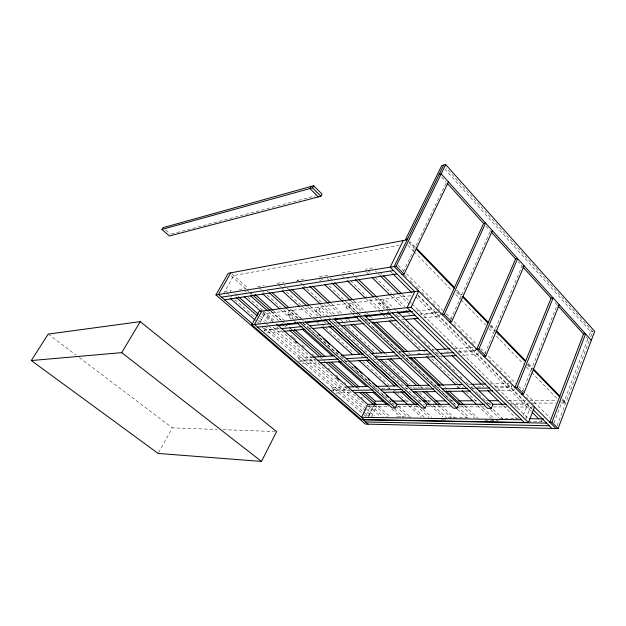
<?xml version="1.0" encoding="UTF-8"?>
<svg xmlns="http://www.w3.org/2000/svg" width="626" height="626" viewBox="0 0 626 626"><rect width="100%" height="100%" fill="white"/><g stroke="black" fill="none" stroke-linecap="round" stroke-linejoin="round"><path stroke-width="0.47" stroke-dasharray="3.13 2.35" d="M557.062 425.774L589.285 340.427L586.085 336.882M590.631 336.851L592.65 331.498L446.299 167.995M553.979 422.98L561.53 403.074L559.589 401.086M562.524 398.918L565.888 402.393L563.83 402.393L587.869 338.893M589.238 335.27L590.615 331.639L444.969 169.231M542.186 419.412L541.396 421.462L540.074 420.148M525.809 418.841L530.457 407.01M523.305 415.461L527.718 404.279L511.285 404.286M522.616 391.336L557.171 304.901L553.517 300.856M514.525 388.762L513.844 390.444L495.526 390.71M512.397 384.27L511.027 387.635L495.62 387.901M484.9 353.494L522.061 266.058L518.179 261.77M478.444 352.72L477.716 354.426L462.434 355.232M476.198 348.04L474.735 351.452L459.468 352.305M450.751 319.362L460.986 296.536M489.978 231.902L461.378 295.652L456.151 290.268M440.954 312.765L439.389 316.216L423.865 317.718M437.011 311.333L436.22 313.055L420.711 314.62M368.98 416.313L374.215 405.085M371.734 416.345L376.57 405.953M365.834 416.149L370.287 406.626L368.988 405.484M368.409 415.961L373.284 405.523M403.293 271.872L414.921 247.786L409.122 241.816M446.041 183.308L415.265 247.074L410.116 241.769M389.622 308.156L380.631 299.471L378.597 303.641L382.243 303.211L384.286 299.017L393.292 307.742M333.055 391.336L333.901 389.622L349.566 389.325M358.596 313.493L347.962 303.493L345.943 307.515L349.324 307.116L351.342 303.078L359.864 311.114M365.388 271.027L366.445 268.93L375.076 267.529M328.173 316.826L317.703 307.217L315.7 311.106L318.837 310.731L320.841 306.834L329.229 314.549M298.187 318.391L289.595 310.684L287.616 314.432L290.527 314.088L292.514 310.324L302.546 319.346M296.544 281.997L297.577 280.057L304.839 278.883L306.983 280.878M264.344 331.185L265.095 329.785L280.143 328.259M260.26 322.108L264.775 313.743L411.243 295.699M158.621 452.59L172.338 427.855L217.152 429.467M230.149 292.193L231.15 290.409L225.196 291.38M223.529 293.633L233.772 275.534L398.887 245.369M171.43 233.999L315.457 195.868M239.148 289.502L245.345 288.5M257.615 286.52L264.141 285.464M277.06 283.375L283.946 282.263M319.244 276.559L326.921 275.315L329.049 277.334M342.164 272.85L350.294 271.535M417.049 310.973L434.507 309.134M334.534 322.742L336.397 322.546M364.911 319.659L366.656 319.479M397.886 316.318L399.818 316.114M420.179 314.056L438.583 312.186M264.039 330.395L281.684 328.619M335.153 323.235L338.322 322.914M365.686 320.16L369.097 319.816M266.95 332.922L284.627 331.209M309.76 328.775L311.232 328.634M338.189 326.021L339.777 325.864M368.769 323.055L370.475 322.891M404.506 319.596L401.735 319.863L399.865 318.047M590.615 331.639L592.65 331.498M312.922 357.094L297.561 358.017L300.316 360.42L315.7 359.535M399.169 351.875L400.937 351.765M432.378 349.864L434.233 349.754M454.241 348.541L472.841 347.414M343.854 357.923L341.921 358.041L347.673 363.197M378.753 355.928L376.86 356.037L375.428 354.715M402.064 354.598L403.84 354.496M417.605 353.706L420.398 353.549M435.313 352.696L437.167 352.594M445.509 352.117L448.294 351.953L447.113 350.803M458.122 351.389L475.807 350.38M298.641 361.335L314.831 360.427M403.222 355.466L404.952 355.365M438.513 353.487L436.643 353.588L423.379 340.771M302.358 363.69L320.426 362.736M346.076 361.374L348.338 361.257M375.044 359.848L376.656 359.762M406.141 358.205L407.87 358.111M439.593 356.437L443.333 356.241M346.914 386.993L331.271 387.33L333.901 389.622M434.514 385.107L436.306 385.076M469.062 384.364L470.932 384.325M490.213 383.91L508.977 383.511M381.735 388.73L391.806 388.543M405.938 388.276L407.862 388.245M414.592 388.12L429.827 387.83M437.261 387.697L439.053 387.658M456.753 387.33L463.365 387.204M470.901 387.071L472.771 387.032M477.458 386.946L482.145 386.86M494.876 386.618L511.778 386.305M330.551 390.757L348.995 390.436M472.575 388.3L475.408 388.253M336.107 393.003L351.655 392.776M441.518 391.485L443.278 391.461M406.571 401.039L408.528 401.031M419.271 400.992L421.22 400.984M428.059 400.953L430.985 400.945M451.502 400.859L453.451 400.851M474.938 400.765L476.895 400.757M485.69 400.718L487.638 400.71M508.148 400.624L525.73 400.554M529.643 400.538L556.991 400.429M487.247 403.191L490.181 403.183M510.706 403.152L529.275 403.128M533.188 403.121L555.669 403.081M561.53 403.074L565.63 403.074L560.247 397.518M423.497 404.318L425.14 404.318M489.125 404.294L491.019 404.294M367.415 406.626L388.848 406.673M397.635 406.697L418.145 406.743M426.932 406.767L450.376 406.822M459.163 406.837L483.577 406.9M493.343 406.923L507.021 406.955M514.83 406.97L534.557 407.017M396.798 416.846L413.199 417.08M448.38 417.573L468.436 417.855M499.501 418.285L518.305 418.551M441.244 419.803L446.111 419.882L444.178 418.098M484.986 420.531L498.304 420.75M528.172 421.243L543.29 421.494M222.997 429.671L274.634 431.533M48.21 334.088L76.137 355.185M79.244 357.532L172.338 427.855M226.667 292.663L231.816 297.154M234.766 299.721L254.633 317.053M258.319 320.269L260.526 322.194M264.939 326.044L362.845 411.423M363.581 412.072L368.737 416.564M257.364 322.022L261.05 325.223M264 327.789L365.733 416.337M262.2 327.265L265.095 329.785M259.594 317.945L264.751 322.453M265.487 323.094L267.693 325.027M268.429 325.669L372.227 416.431M165.726 230.063L170.491 234.249M234.828 293.633L237.77 296.208M260.557 316.177L266.433 321.326M273.053 327.124L364.942 407.636M365.678 408.285L374.497 416.008M262.967 312.139L272.521 320.559M262.818 313.016L273.617 322.515M368.323 405.828L379.872 415.985M261.895 313.916L270.416 321.404M276.809 327.022L335.865 378.902M336.592 379.544L365.983 405.366M244.954 290.863L246.19 291.959M268.397 311.591L278.523 320.543M284.76 326.052L285.933 327.093M320.121 357.313L322.218 359.167M323.673 360.451L325.129 361.742M374.285 405.194L387.314 416.713M247.919 297.24L262.544 310.128M263.272 310.77L274.97 321.083M291.059 335.262L292.522 336.553M293.25 337.195L296.176 339.777M302.022 344.926L304.948 347.508M312.257 353.948L313.72 355.239M323.955 364.262L325.418 365.553M328.345 368.127L329.808 369.418M336.389 375.217L337.844 376.508M344.425 382.306L345.888 383.597M361.241 397.134L362.704 398.418M370.748 405.507L383.175 416.462M231.158 275.917L245.76 288.86M246.495 289.502L251.605 294.032M271.324 311.498L280.816 319.909M289.58 327.672L291.771 329.612M357.493 387.83L358.956 389.129M249.727 292.381L251.918 294.322M270.901 311.138L281.121 320.191M281.856 320.841L284.775 323.431M289.157 327.312L291.348 329.253M378.229 406.211L389.912 416.564M231.964 273.93L248.365 288.484M273.898 311.153L285.573 321.514M280.863 310.026L291.067 319.135M387.486 405.202L388.942 406.501M391.853 409.107L400.585 416.9M290.527 314.088L295.621 318.65M259.07 287.819L261.253 289.775M261.981 290.425L264.164 292.381M267.075 294.987L280.91 307.358M283.821 309.964L293.281 318.423M394.466 408.935L403.199 416.752M287.616 314.432L292.702 318.978M293.43 319.628L295.605 321.576M303.195 322.883L393.222 403.7M266.973 290.785L268.413 292.068M287.068 308.814L297.835 318.477M302.859 322.985L308 327.594M308.728 328.243L318.853 337.336M319.573 337.985L339.104 355.505M350.552 365.78L356.304 370.936M357.023 371.586L373.558 386.422M374.231 387.024L379.098 391.391M381.946 393.95L386.226 397.792M389.795 400.992L391.227 402.275M391.939 402.917L394.795 405.476M395.507 406.118L407.636 417.002M290.308 308.994L303.399 320.762M398.621 406.391L410.977 417.503M300.91 307.812L312.484 318.313M313.211 318.97L314.659 320.277M316.701 322.132L318.493 323.759M388.629 387.353L389.982 388.574M408.629 405.484L421.548 417.198M278.507 284.689L280.667 286.653M281.387 287.311L283.555 289.275M286.442 291.896L300.863 305.003M301.583 305.652L313.845 316.795M314.565 317.452L316.725 319.416M321.78 324.002L324.659 326.623M325.379 327.281L354.23 353.487M362.884 361.351L388.848 384.943M393.175 388.871L396.062 391.493M396.782 392.15L409.044 403.293M409.764 403.942L424.185 417.049M315.7 311.106L321.474 316.38M309.87 305.95L320.676 315.825M422.941 409.263L431.58 417.159M284.188 285.331L285.456 286.489M286.802 287.717L288.226 289.016M307.468 306.56L319.581 317.601M320.293 318.251L321.725 319.55M323.744 321.396L325.551 323.039M361.21 355.552L362.634 356.851M415.985 405.492L428.935 417.299M318.837 310.731L323.861 315.34M328.877 317.468L331.663 320.035M332.367 320.676L413.559 395.194M414.271 395.843L422.073 403.011M321.295 304.815L333.501 316.075M410.351 386.915L411.712 388.167M430.093 405.116L442.825 416.853M297.577 280.057L299.729 282.052M300.449 282.717L302.601 284.705M303.32 285.37L306.192 288.023M306.912 288.68L321.271 301.951M324.143 304.604L334.91 314.549M340.654 319.855L344.965 323.838M347.837 326.49L377.267 353.69M385.17 360.983L410.296 384.2M413.168 386.852L414.608 388.175M419.631 392.823L430.398 402.768M433.27 405.421L446.909 418.027M331.24 303.422L342.657 314.033M348.361 319.338L351.217 321.991M385.467 353.815L386.891 355.145M420.429 386.312L422.566 388.3M441.119 405.538L454.679 418.137M328.955 304.166L340.982 315.324M345.732 319.73L346.953 320.856M418.019 386.758L419.389 388.026M437.817 405.124L451.291 417.612M349.324 307.116L354.989 312.437M355.693 313.102L357.822 315.097M319.495 279.767L320.794 280.98M343.549 302.335L355.67 313.712M457.363 409.138L466.628 417.824M345.943 307.515L351.64 312.851M352.352 313.516L354.488 315.52M359.308 314.158L445.61 395.327M446.291 395.968L455.149 404.302M320.661 277.897L322.797 279.9M329.198 285.925L356.937 312.006M357.649 312.679L360.49 315.355M361.202 316.02L369.739 324.049M372.587 326.725L385.389 338.768M386.101 339.433L393.214 346.123M393.918 346.788L444.421 394.286M445.133 394.951L469.312 417.691M327.179 278.554L329.135 280.401M350.912 300.965L363.557 312.914M461.511 405.405L474.782 417.941M329.761 278.007L333.314 281.364M353.197 300.183L365.983 312.28M366.687 312.953L368.111 314.299M370.952 316.991L372.368 318.337M408.59 352.61L411.431 355.302M444.804 386.891L446.941 388.91M464.695 405.711L478.186 418.481M342.422 276.152L344.394 278.038M365.936 298.641L377.752 309.94M378.448 310.606L380.53 312.601M383.237 315.183L385.092 316.959M457.254 385.976L458.639 387.298M477.583 405.413L490.917 418.168M491.567 418.794L493.531 420.672M346.389 276.903L366.82 296.489M369.637 299.189L380.201 309.322M380.905 309.995L383.018 312.022M386.539 315.394L387.956 316.748M390.773 319.448L421.767 349.159M422.472 349.832L425.993 353.213M426.697 353.886L428.81 355.912M431.627 358.612L457.692 383.597M458.396 384.278L461.925 387.65M466.151 391.704L478.123 403.183M478.827 403.856L493.624 418.043M374.864 298.273L389.513 312.374M490.354 409.482L498.797 417.612M378.597 303.641L384.215 309.048M395.843 314.174L398.613 316.842M403.136 321.208L415.007 332.68M417.792 335.38L420.586 338.071M437.238 354.159L441.698 358.471M445.211 361.859L448.02 364.575M448.717 365.255L457.137 373.386M459.946 376.101L462.755 378.808M466.26 382.204L468.365 384.231M471.175 386.946L475.369 391M476.057 391.665L478.115 393.652M478.804 394.317L488.437 403.629M351.702 272.897L354.512 275.612M355.216 276.293L357.329 278.327M377.721 298.015L388.276 308.195M493.069 409.334L502.913 418.841M382.243 303.211L387.87 308.641M388.574 309.314L390.687 311.349M393.981 308.415L396.751 311.099M366.719 272.326L368.714 274.274M390.796 295.824L401.829 306.599M408.598 313.211L409.85 314.424M481.926 384.787L484.015 386.821M503.367 405.711L516.489 418.528M367.838 270.291L370.631 273.022M374.817 277.115L391.555 293.5M392.259 294.181L404.811 306.466M375.35 270.964L376.688 272.279M378.041 273.617L379.426 274.978M399.513 294.721L409.208 304.259M379.951 272.333L382.032 274.399M402.228 294.298L411.282 303.227M411.978 303.907L528.274 418.536M417.98 294.869L531.803 408.348M418.191 295.863L531.795 409.06M390.006 270.972L392.056 273.014M415.985 296.802L531.278 411.407M404.576 275.064L407.323 277.819M410.061 280.565L412.808 283.312M416.235 286.747L418.982 289.502M421.728 292.248L424.467 294.995M427.214 297.749L429.96 300.496M432.707 303.25L435.446 305.997M438.192 308.743L440.086 310.645M453.78 324.362L455.853 326.436M459.993 330.583L462.066 332.664M465.517 336.123L467.591 338.196M471.73 342.344L473.804 344.425M489.704 360.349L491.058 361.703M495.119 365.78L496.481 367.133M499.869 370.529L501.223 371.891M505.284 375.96L506.637 377.321M510.026 380.71L511.379 382.071M526.435 397.15L527.796 398.512M531.881 402.604L533.242 403.966M398.159 265.408L403.66 270.933M406.415 273.703L442.895 310.339M446.338 313.79L477.309 344.895M480.752 348.353L515.855 383.605M518.61 386.367L550.27 418.168M407.925 245.369L413.363 250.956M414.044 251.652L451.463 290.065M455.54 294.259L460.306 299.142M460.986 299.846L485.471 324.988M488.875 328.478L493.632 333.368M496.355 336.162L523.571 364.097M526.286 366.891L531.051 371.781M531.732 372.478L556.897 398.324M490.494 325.653L494.83 330.121M527.992 364.285L531.842 368.252M408.958 242.982L414.389 248.577M456.51 291.919L460.579 296.121M489.79 326.185L494.548 331.076M497.263 333.877L498.625 335.27M527.155 364.637L531.904 369.536M561.796 400.296L563.83 402.393M457.121 290.237L461.698 294.956M490.792 324.957L495.127 329.425M528.266 363.596L532.116 367.564M441.596 177.056L445.853 181.767M486.042 226.221L490.377 231.01"/><path stroke-width="0.94" d="M407.19 239.821L228.232 273.327L215.947 294.916L365.357 424.084L558.102 428.552L594.7 331.357L445.689 164.568L441.721 165.6L405.562 239.484L407.542 239.109M557.813 305.613L583.518 334.049L549.847 422.315L551.913 422.347L558.102 428.552M551.913 422.347L585.568 333.908L583.518 334.049M251.793 324.777L411.094 307.225L418.684 291.098L259.054 311.419L251.793 324.777L361.343 419.561L528.477 422.55L534.557 407.017M521.552 394.004L523.61 393.981L559.214 304.698M517.053 387.416L553.118 297.945L551.076 298.156L514.995 387.447L517.053 387.416L523.61 393.981M387.721 312.429L487.458 408.332L491.246 408.348L492.912 404.294L506.45 404.286M483.757 356.194L485.799 356.092L524.087 265.776M355.2 316.185L453.482 408.199L457.003 408.215L458.678 404.302L484.368 404.294M478.827 349.105L517.624 258.608L515.597 258.914L476.785 349.222L478.827 349.105L485.799 356.092M325.09 319.683L421.83 408.082L425.117 408.089L426.783 404.318L449.476 404.31M449.57 321.991L451.589 321.811L492.396 230.65M444.233 314.44L485.588 223.106L483.569 223.482L442.214 314.635L444.233 314.44L451.589 321.811M297.06 322.875L392.259 407.964L395.335 407.98L397.001 404.326L418.763 404.318M374.098 403.778L375.318 401.172L383.128 401.141M389.067 404.326L367.681 404.333L361.585 417.331L521.599 419.764M402.048 274.454L404.036 274.157L448.459 181.955M443.701 165.084L394.137 266.543L556.029 428.497M215.947 294.916L396.125 266.23L445.689 164.568M403.246 240.564L390.201 267.169L414.709 291.606L407.119 307.663L524.377 422.48M261.504 461.432L276.582 431.604L140.271 321.631L48.21 334.088L31.3 360.545L158.151 453.443L261.504 461.432L121.718 352.641L31.3 360.545M261.754 311.075L254.485 324.479L364.215 419.616M320.903 196.228L322.046 194.123L313.673 185.75L162.995 227.676L161.931 229.413L169.427 235.986L320.903 196.228L312.515 187.855L161.931 229.413M311.099 186.47L309.94 188.567L318.313 196.908M312.515 187.855L313.673 185.75M230.759 272.858L218.458 294.517L252.294 323.822M121.718 352.641L140.271 321.631M439.162 174.364L441.158 173.864L591.335 340.301M221.526 297.178L393.597 270.557M224.577 299.823L396.97 273.922M257.544 327.132L410.437 310.911M277.224 325.684L298.086 323.485M305.699 322.687L326.866 320.457M334.307 319.675L357.391 317.249M365.334 316.412L389.982 313.822M397.682 313.008L412.62 311.435M281.684 328.619L301.943 326.576M309.714 325.794L330.442 323.712M338.322 322.914L360.02 320.731M369.097 319.816L393.856 317.319M402.299 316.474L414.897 315.207M284.627 331.209L304.925 329.245M312.71 328.493L333.47 326.475M341.358 325.716L364.042 323.517M372.18 322.726L396.97 320.324M405.421 319.503L418.043 318.282M312.922 357.094L334.229 355.803M341.999 355.333L363.573 354.026M371.148 353.565L394.638 352.148M401.822 351.71L426.807 350.2M436.087 349.637L449.797 348.807M317.625 360.271L338.494 359.097M346.248 358.659L367.368 357.477M375.389 357.023L397.463 355.787M406.689 355.271L430.844 353.917M440.383 353.377L453.74 352.626M320.426 362.736L341.326 361.625M349.089 361.218L369.277 360.153M378.268 359.676L401.336 358.455M409.607 358.025L434.757 356.695M443.333 356.241L456.706 355.537M346.914 386.993L368.346 386.532M376.304 386.367L397.455 385.906M406.11 385.726L428.982 385.233M437.206 385.053L462.489 384.513M471.871 384.309L485.721 384.012M351.843 390.389L373.073 390.021M380.952 389.888L402.401 389.513M410.546 389.372L433.896 388.973M442.269 388.824L467.685 388.386M476.347 388.237L489.837 388.003M354.504 392.737L375.764 392.432M383.652 392.314L405.132 392.009M413.277 391.892L435.68 391.571M445.031 391.43L470.627 391.062M479.14 390.945L492.639 390.749M392.893 401.102L404.615 401.047M423.176 400.976L427.081 400.961M434.898 400.93L445.642 400.883M458.334 400.828L472.99 400.773M488.616 400.703L498.382 400.663M529.314 418.708L543.485 418.904M546.623 423.129L363.096 419.803L368.111 424.146M365.607 421.979L549.276 425.774M230.094 298.281L255.158 320.097M236.041 297.342L257.388 316.013M238.506 296.849L258.35 314.244M276.747 324.284L367.681 404.333M244.101 296.552L261.378 311.748M295.441 341.71L296.896 342.993M336.757 378.057L338.932 379.974M250.322 295.613L267.678 310.95M282.138 323.736L283.586 325.011M289.447 330.192L319.424 356.695M325.856 362.384L353.541 386.852M359.817 392.4L373.565 404.56M252.646 294.971L270.174 310.496M285.503 324.072L286.966 325.371M292.076 329.894L322.742 357.063M328.58 362.235L357.055 387.455M362.164 391.986L376.766 404.92M254.931 294.314L273.171 310.504M287.764 323.454L289.22 324.753M294.33 329.284L324.972 356.484M331.537 362.313L359.261 386.923M365.099 392.103L375.318 401.172M262.638 293.758L279.399 308.72M294.713 322.39L296.168 323.689M302.006 328.9L332.273 355.92M338.666 361.625L366.617 386.571M372.932 392.212L386.758 404.553M299.259 321.913L395.335 407.98M269.125 292.718L286.356 308.172M305.418 321.928L397.001 404.326M272.138 292.655L288.86 307.687M318.657 334.487L320.113 335.794M323.024 338.408L329.566 344.292M336.835 350.834L339.018 352.79M341.193 354.754L342.649 356.061M354.277 366.515L357.188 369.137M359.371 371.093L362.274 373.706M368.088 378.941L369.543 380.248M372.454 382.862L376.085 386.125M386.265 395.28L388.449 397.244M390.624 399.2L395.718 403.778M282.091 290.761L299.463 306.505M321.944 326.889L352.602 354.692M359.066 360.545L387.283 386.125M393.566 391.829L407.917 404.834M291.865 289.502L309.15 305.292M332.195 326.349L362.446 353.987M368.925 359.911L397.009 385.569M403.496 391.493L417.894 404.654M288.938 289.666L306.756 305.911M329.01 326.201L359.786 354.253M366.187 360.091L394.576 385.968M400.875 391.719L415.265 404.834M328.173 319.283L425.117 408.089M334.127 319.057L426.783 404.318M302.616 287.6L320.575 304.158M335.661 318.063L337.093 319.385M343.651 325.426L373.988 353.393M380.428 359.332L408.989 385.663M415.249 391.43L429.389 404.466M312.687 286.184L330.528 302.757M346.225 317.343L347.649 318.673M353.361 323.978L384.755 353.158M390.46 358.455L419.717 385.647M426.134 391.618L440.407 404.873M309.847 286.45L328.243 303.508M351.1 324.698L381.547 352.939M388.003 358.925L416.658 385.499M422.933 391.313L437.112 404.466M358.534 315.762L457.003 408.215M324.291 284.267L342.837 301.662M331.944 283.054L350.208 300.308M365.67 314.901L367.071 316.232M372.947 321.772L404.482 351.554M410.914 357.634L439.89 384.998M446.142 390.89L460.806 404.748M364.121 315.128L458.678 404.302M334.73 282.709L352.485 299.51M368.824 314.972L370.24 316.318M376.633 322.367L407.166 351.264M414.271 357.986L443.388 385.546M449.069 390.921L463.983 405.038M347.172 280.698L365.248 297.976M381.226 313.266L382.619 314.596M389.231 320.919L420.265 350.599M426.658 356.718L455.869 384.654M462.144 390.655L476.879 404.748M355.333 279.462L373.464 296.927M358.737 279.681L377.016 297.334M392.095 312.71L491.246 408.348M397.447 311.771L492.912 404.294M372.165 277.639L390.1 295.151M405.977 310.645L407.354 311.991M413.958 318.438L445.344 349.081M451.722 355.302L481.23 384.106M487.474 390.194L502.67 405.038M380.123 275.659L398.817 294.04M411.094 307.225L528.477 422.55M383.425 275.769L401.532 293.617M533.149 409.694L551.921 428.403M392.737 273.695L411.885 292.725M531.959 412.08L538.759 418.841M396.125 266.23L404.036 274.157M416.274 249.179L454.186 288.242M462.043 296.341L488.014 323.094M496.191 331.522L525.425 361.64M533.195 369.645L559.574 396.821M415.938 247.771L454.507 287.537M463.029 296.325L488.311 322.398M495.808 330.129L525.707 360.952M532.796 368.268L559.832 396.141M447.113 183.152L483.569 223.482M491.019 231.73L515.597 258.914M522.702 266.77L551.076 298.156"/></g></svg>
